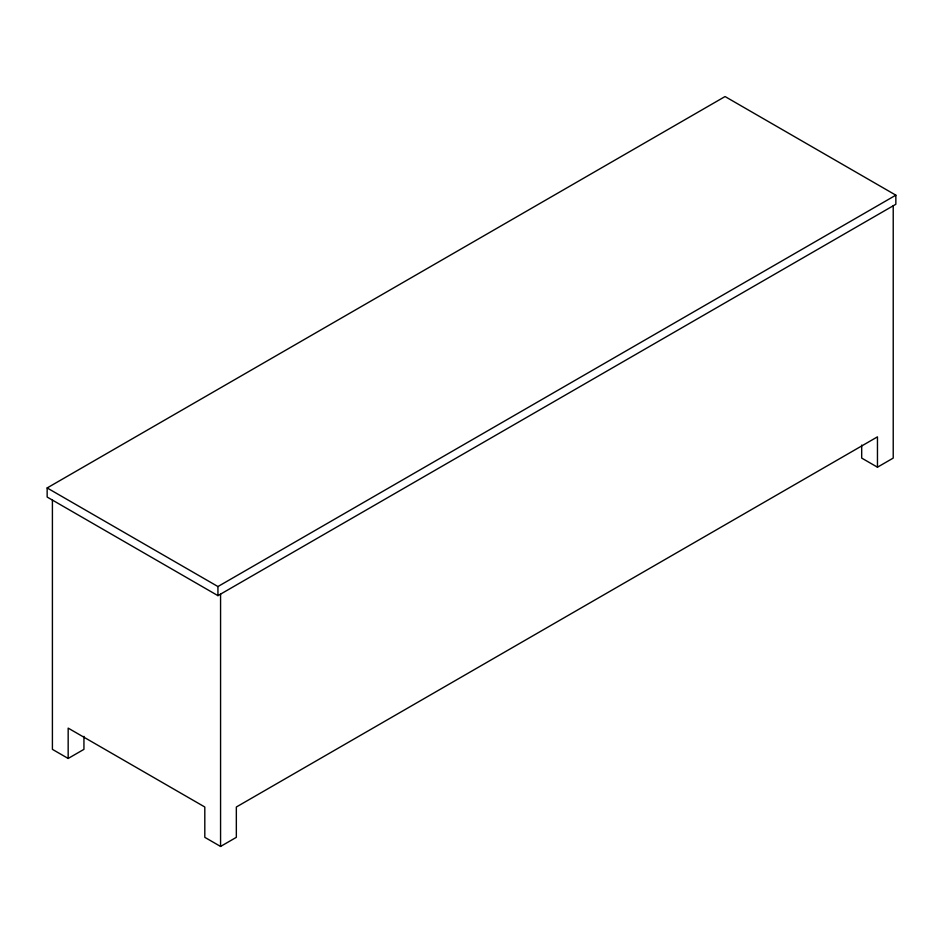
<?xml version="1.0" encoding="UTF-8"?>
<svg xmlns="http://www.w3.org/2000/svg" width="943" height="943" viewBox="0 0 943 943"><rect width="100%" height="100%" fill="white"/><g stroke="black" fill="none" stroke-linecap="round" stroke-linejoin="round"><path stroke-width="1.41" d="M47.15 487.944L725.061 96.551L895.85 195.166L895.85 204.266L217.939 595.646L47.15 497.044L47.15 487.944L217.939 586.546L895.85 195.166M52.407 499.99L52.407 749.355L68.167 758.455L83.939 749.355L83.939 736.353M68.167 758.455L68.167 728.114L204.808 807.008L204.808 837.337L220.568 846.449L236.339 837.337L236.339 807.008L877.462 436.857L877.462 467.198L893.221 458.086L893.221 205.774M877.462 467.198L861.69 458.086L861.69 445.084M220.568 594.137L220.568 846.449M217.939 586.546L217.939 595.646"/></g></svg>
